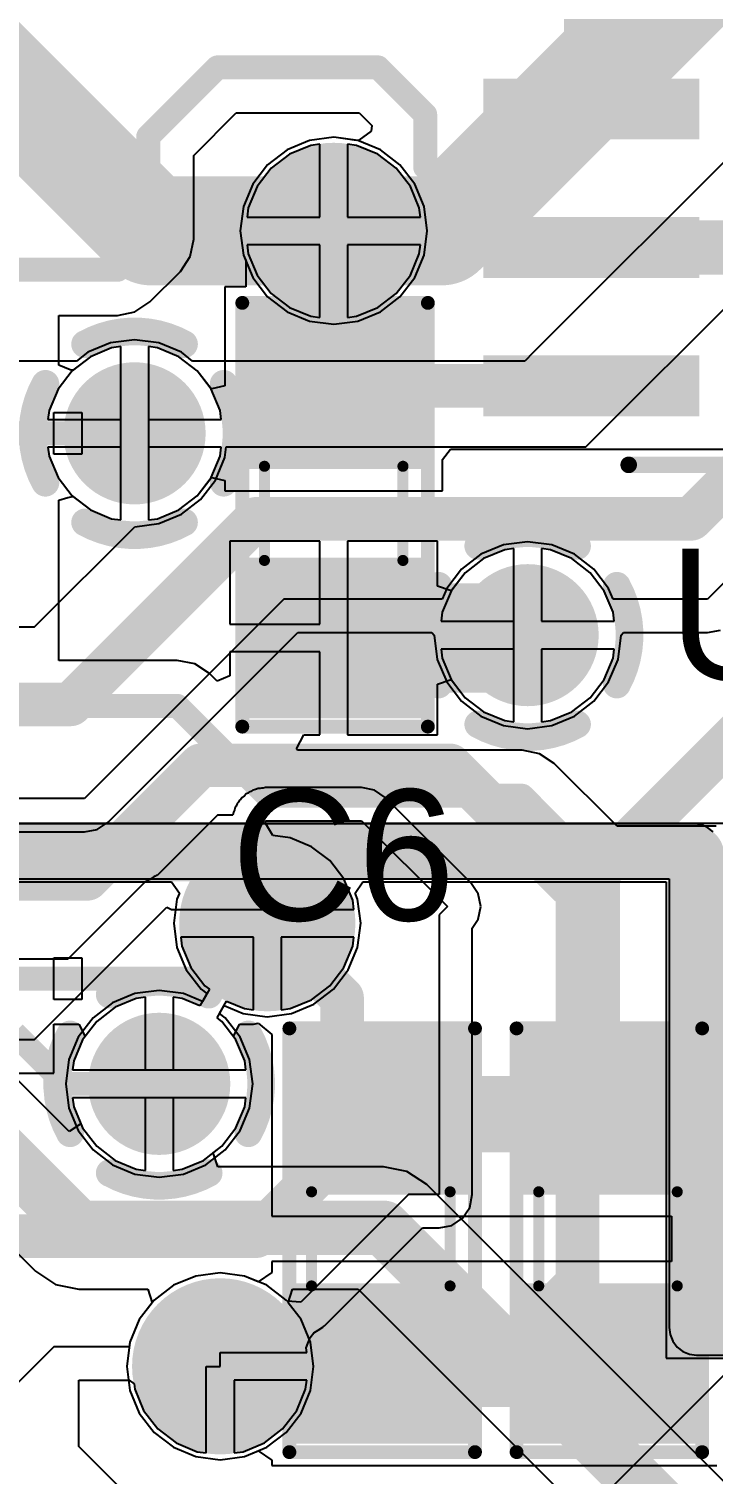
# Model space of a CAD drawing. Header units: millimetres. Extents: x -51 to 108, y 36 to 112.
# Drawn here: x 88.04 to 94.31, y 57.76 to 71.02 of the extents above; entities that cross this region are included whole.
import ezdxf

# ---------------------------------------------------------------- set-up
doc = ezdxf.new("R2010")
doc.units = ezdxf.units.MM
for name, color, linetype in [('BottomLayer', 5, 'Continuous'), ('BottomSolder', 6, 'Continuous'), ('InternalPlane1', 76, 'Continuous'), ('MidLayer1', 16, 'Continuous'), ('TopLayer', 1, 'Continuous'), ('TopOverlay', 2, 'Continuous'), ('TopSolder', 216, 'Continuous'), ('ViaHoleLayer', 16, 'Continuous')]:
    doc.layers.add(name, color=color, linetype=linetype)

# ---------------------------------------------------------------- blocks, each defined once
blk = doc.blocks.new('SM_0805_6')
at = {"layer": 'TopLayer'}
for points in [[(-1.778, -0.6985), (-0.508, -0.6985), (-1.778, 0.6985), (-0.508, 0.6985)], [(0.508, -0.6985), (1.778, -0.6985), (0.508, 0.6985), (1.778, 0.6985)]]:
    blk.add_solid(points, dxfattribs=at)
at = {"layer": 'TopOverlay'}
for points, const_width in [([(-1.9558, 0.8382), (1.9304, 0.8382)], 0.127), ([(-1.9558, 0.8382), (-1.9558, -0.8636)], 0.127), ([(1.9304, 0.8382), (1.9304, -0.8636)], 0.127), ([(-0.4318, 0.635), (0.4318, 0.635)], 0.1016), ([(-0.4318, -0.635), (0.4318, -0.635)], 0.1016), ([(-1.9558, -0.8636), (1.9304, -0.8636)], 0.127)]:
    blk.add_lwpolyline(points, dxfattribs=dict(at, const_width=const_width))
for points, const_width in [([(-1.98755, 0.8382, 1), (-1.92405, 0.8382, 1)], 0.0635), ([(-1.98755, 0.8382, 1), (-1.92405, 0.8382, 1)], 0.0635), ([(1.89865, 0.8382, 1), (1.96215, 0.8382, 1)], 0.0635), ([(1.89865, 0.8382, 1), (1.96215, 0.8382, 1)], 0.0635), ([(-0.4572, 0.635, 1), (-0.4064, 0.635, 1)], 0.0508), ([(0.4064, 0.635, 1), (0.4572, 0.635, 1)], 0.0508), ([(-0.4572, -0.635, 1), (-0.4064, -0.635, 1)], 0.0508), ([(0.4064, -0.635, 1), (0.4572, -0.635, 1)], 0.0508), ([(-1.98755, -0.8636, 1), (-1.92405, -0.8636, 1)], 0.0635), ([(-1.98755, -0.8636, 1), (-1.92405, -0.8636, 1)], 0.0635), ([(1.89865, -0.8636, 1), (1.96215, -0.8636, 1)], 0.0635), ([(1.89865, -0.8636, 1), (1.96215, -0.8636, 1)], 0.0635)]:
    blk.add_lwpolyline(points, format="xyb", close=True, dxfattribs=dict(at, const_width=const_width))
at = {"layer": 'TopSolder'}
for points in [[(-1.8796, -0.8001), (-0.4064, -0.8001), (-1.8796, 0.8001), (-0.4064, 0.8001)], [(0.4064, -0.8001), (1.8796, -0.8001), (0.4064, 0.8001), (1.8796, 0.8001)]]:
    blk.add_solid(points, dxfattribs=at)
blk = doc.blocks.new('SM_0805_12')
at = {"layer": 'TopLayer'}
for points in [[(-1.778, -0.6985), (-0.508, -0.6985), (-1.778, 0.6985), (-0.508, 0.6985)], [(0.508, -0.6985), (1.778, -0.6985), (0.508, 0.6985), (1.778, 0.6985)]]:
    blk.add_solid(points, dxfattribs=at)
at = {"layer": 'TopOverlay'}
for points, const_width in [([(-1.9558, 0.8382), (1.9304, 0.8382)], 0.127), ([(-1.9558, 0.8382), (-1.9558, -0.8636)], 0.127), ([(1.9304, 0.8382), (1.9304, -0.8636)], 0.127), ([(-0.4318, 0.635), (0.4318, 0.635)], 0.1016), ([(-0.4318, -0.635), (0.4318, -0.635)], 0.1016), ([(-1.9558, -0.8636), (1.9304, -0.8636)], 0.127)]:
    blk.add_lwpolyline(points, dxfattribs=dict(at, const_width=const_width))
for points, const_width in [([(-1.98755, 0.8382, 1), (-1.92405, 0.8382, 1)], 0.0635), ([(-1.98755, 0.8382, 1), (-1.92405, 0.8382, 1)], 0.0635), ([(1.89865, 0.8382, 1), (1.96215, 0.8382, 1)], 0.0635), ([(1.89865, 0.8382, 1), (1.96215, 0.8382, 1)], 0.0635), ([(-0.4572, 0.635, 1), (-0.4064, 0.635, 1)], 0.0508), ([(0.4064, 0.635, 1), (0.4572, 0.635, 1)], 0.0508), ([(-0.4572, -0.635, 1), (-0.4064, -0.635, 1)], 0.0508), ([(0.4064, -0.635, 1), (0.4572, -0.635, 1)], 0.0508), ([(-1.98755, -0.8636, 1), (-1.92405, -0.8636, 1)], 0.0635), ([(-1.98755, -0.8636, 1), (-1.92405, -0.8636, 1)], 0.0635), ([(1.89865, -0.8636, 1), (1.96215, -0.8636, 1)], 0.0635), ([(1.89865, -0.8636, 1), (1.96215, -0.8636, 1)], 0.0635)]:
    blk.add_lwpolyline(points, format="xyb", close=True, dxfattribs=dict(at, const_width=const_width))
at = {"layer": 'TopSolder'}
for points in [[(-1.8796, -0.8001), (-0.4064, -0.8001), (-1.8796, 0.8001), (-0.4064, 0.8001)], [(0.4064, -0.8001), (1.8796, -0.8001), (0.4064, 0.8001), (1.8796, 0.8001)]]:
    blk.add_solid(points, dxfattribs=at)
blk = doc.blocks.new('SM_0805_13')
at = {"layer": 'TopLayer'}
for points in [[(-1.778, -0.6985), (-0.508, -0.6985), (-1.778, 0.6985), (-0.508, 0.6985)], [(0.508, -0.6985), (1.778, -0.6985), (0.508, 0.6985), (1.778, 0.6985)]]:
    blk.add_solid(points, dxfattribs=at)
at = {"layer": 'TopOverlay'}
for points, const_width in [([(-1.9558, 0.8382), (1.9304, 0.8382)], 0.127), ([(-1.9558, 0.8382), (-1.9558, -0.8636)], 0.127), ([(1.9304, 0.8382), (1.9304, -0.8636)], 0.127), ([(-0.4318, 0.635), (0.4318, 0.635)], 0.1016), ([(-0.4318, -0.635), (0.4318, -0.635)], 0.1016), ([(-1.9558, -0.8636), (1.9304, -0.8636)], 0.127)]:
    blk.add_lwpolyline(points, dxfattribs=dict(at, const_width=const_width))
for points, const_width in [([(-1.98755, 0.8382, 1), (-1.92405, 0.8382, 1)], 0.0635), ([(-1.98755, 0.8382, 1), (-1.92405, 0.8382, 1)], 0.0635), ([(1.89865, 0.8382, 1), (1.96215, 0.8382, 1)], 0.0635), ([(1.89865, 0.8382, 1), (1.96215, 0.8382, 1)], 0.0635), ([(-0.4572, 0.635, 1), (-0.4064, 0.635, 1)], 0.0508), ([(0.4064, 0.635, 1), (0.4572, 0.635, 1)], 0.0508), ([(-0.4572, -0.635, 1), (-0.4064, -0.635, 1)], 0.0508), ([(0.4064, -0.635, 1), (0.4572, -0.635, 1)], 0.0508), ([(-1.98755, -0.8636, 1), (-1.92405, -0.8636, 1)], 0.0635), ([(-1.98755, -0.8636, 1), (-1.92405, -0.8636, 1)], 0.0635), ([(1.89865, -0.8636, 1), (1.96215, -0.8636, 1)], 0.0635), ([(1.89865, -0.8636, 1), (1.96215, -0.8636, 1)], 0.0635)]:
    blk.add_lwpolyline(points, format="xyb", close=True, dxfattribs=dict(at, const_width=const_width))
at = {"layer": 'TopSolder'}
for points in [[(-1.8796, -0.8001), (-0.4064, -0.8001), (-1.8796, 0.8001), (-0.4064, 0.8001)], [(0.4064, -0.8001), (1.8796, -0.8001), (0.4064, 0.8001), (1.8796, 0.8001)]]:
    blk.add_solid(points, dxfattribs=at)
blk = doc.blocks.new('PAG64_100')
at = {"layer": 'TopOverlay'}
for p, q in [((-1.94, 6.706), (-1.94, 6.96)), ((-1.94, 6.96), (-1.559, 6.96)), ((-1.559, 6.96), (-1.559, 6.706)), ((3.06, 6.706), (3.06, 6.96)), ((3.06, 6.96), (3.441, 6.96)), ((3.441, 6.96), (3.441, 6.706)), ((-1.559, 6.706), (-1.94, 6.706)), ((3.441, 6.706), (3.06, 6.706))]:
    blk.add_line(p, q, dxfattribs=at)
blk = doc.blocks.new('D8_101')
at = {"layer": 'TopLayer'}
for points in [[(-3.454, 1.626), (-1.473, 1.626), (-3.454, 2.184), (-1.473, 2.184)], [(1.473, 1.626), (3.454, 1.626), (1.473, 2.184), (3.454, 2.184)], [(-3.454, 0.356), (-1.473, 0.356), (-3.454, 0.914), (-1.473, 0.914)], [(1.473, 0.356), (3.454, 0.356), (1.473, 0.914), (3.454, 0.914)], [(-3.454, -0.914), (-1.473, -0.914), (-3.454, -0.356), (-1.473, -0.356)], [(1.473, -0.914), (3.454, -0.914), (1.473, -0.356), (3.454, -0.356)], [(-3.454, -2.184), (-1.473, -2.184), (-3.454, -1.626), (-1.473, -1.626)], [(1.473, -2.184), (3.454, -2.184), (1.473, -1.626), (3.454, -1.626)]]:
    blk.add_solid(points, dxfattribs=at)
at = {"layer": 'TopOverlay'}
for p, q in [((-3.035, 3.395), (-2.189, 2.548)), ((-3.035, 2.548), (-2.189, 3.395)), ((-2.612, 2.548), (-2.612, 3.395)), ((-3.035, 2.972), (-2.189, 2.972))]:
    blk.add_line(p, q, dxfattribs=at)
at = {"layer": 'TopOverlay', "const_width": 0.152}
for points in [[(-2.121, 2.629), (2.121, 2.629)], [(-2.121, -2.629), (2.121, -2.629)]]:
    blk.add_lwpolyline(points, dxfattribs=at)
at = {"layer": 'TopOverlay', "const_width": 0.0762}
for points in [[(-2.159, 2.629, 1), (-2.083, 2.629, 1)], [(2.083, 2.629, 1), (2.159, 2.629, 1)], [(-2.159, -2.629, 1), (-2.083, -2.629, 1)], [(2.083, -2.629, 1), (2.159, -2.629, 1)]]:
    blk.add_lwpolyline(points, format="xyb", close=True, dxfattribs=at)
at = {"layer": 'TopSolder'}
for points in [[(-3.454, 1.626), (-1.473, 1.626), (-3.454, 2.184), (-1.473, 2.184)], [(1.473, 1.626), (3.454, 1.626), (1.473, 2.184), (3.454, 2.184)], [(-3.454, 0.356), (-1.473, 0.356), (-3.454, 0.914), (-1.473, 0.914)], [(1.473, 0.356), (3.454, 0.356), (1.473, 0.914), (3.454, 0.914)], [(-3.454, -0.914), (-1.473, -0.914), (-3.454, -0.356), (-1.473, -0.356)], [(1.473, -0.914), (3.454, -0.914), (1.473, -0.356), (3.454, -0.356)], [(-3.454, -2.184), (-1.473, -2.184), (-3.454, -1.626), (-1.473, -1.626)], [(1.473, -2.184), (3.454, -2.184), (1.473, -1.626), (3.454, -1.626)]]:
    blk.add_solid(points, dxfattribs=at)

msp = doc.modelspace()

# ---------------------------------------------------------------- linework, layer by layer
at = {"layer": 'BottomLayer'}
for p, q in [((90.609, 69.992), (90.402, 69.907)), ((90.83, 70.022), (90.609, 69.992)), ((91.052, 69.992), (90.83, 70.022)), ((91.259, 69.907), (91.052, 69.992)), ((90.402, 69.907), (90.224, 69.77)), ((91.437, 69.77), (91.259, 69.907)), ((90.224, 69.77), (90.088, 69.593)), ((91.573, 69.593), (91.437, 69.77)), ((90.088, 69.593), (90.002, 69.386)), ((91.659, 69.386), (91.573, 69.593)), ((90.002, 69.386), (89.973, 69.164)), ((91.688, 69.164), (91.659, 69.386)), ((89.973, 69.164), (90.002, 68.942)), ((91.659, 68.942), (91.688, 69.164)), ((90.002, 68.942), (90.088, 68.736)), ((91.573, 68.736), (91.659, 68.942)), ((90.088, 68.736), (90.224, 68.558)), ((91.437, 68.558), (91.573, 68.736)), ((90.224, 68.558), (90.402, 68.422)), ((91.259, 68.422), (91.437, 68.558)), ((90.402, 68.422), (90.609, 68.336)), ((91.052, 68.336), (91.259, 68.422)), ((90.609, 68.336), (90.83, 68.307)), ((90.83, 68.307), (91.052, 68.336)), ((88.599, 68.01), (88.431, 67.881)), ((88.794, 68.091), (88.599, 68.01)), ((88.877, 68.102), (88.794, 68.091)), ((88.877, 67.434), (88.877, 68.102)), ((89.214, 68.091), (89.131, 68.102)), ((89.131, 68.102), (89.131, 67.434)), ((89.41, 68.01), (89.214, 68.091)), ((89.578, 67.881), (89.41, 68.01)), ((88.431, 67.881), (88.302, 67.713)), ((89.706, 67.713), (89.578, 67.881)), ((88.302, 67.713), (88.221, 67.517)), ((89.788, 67.517), (89.706, 67.713)), ((88.221, 67.517), (88.21, 67.434)), ((89.798, 67.434), (89.788, 67.517)), ((88.21, 67.434), (88.877, 67.434)), ((89.131, 67.434), (89.798, 67.434)), ((88.877, 67.18), (88.21, 67.18)), ((88.21, 67.18), (88.221, 67.098)), ((88.221, 67.098), (88.302, 66.902)), ((88.877, 66.513), (88.877, 67.18)), ((89.798, 67.18), (89.131, 67.18)), ((89.131, 67.18), (89.131, 66.513)), ((89.706, 66.902), (89.788, 67.098)), ((89.788, 67.098), (89.798, 67.18)), ((88.302, 66.902), (88.431, 66.734)), ((89.578, 66.734), (89.706, 66.902)), ((88.431, 66.734), (88.599, 66.605)), ((89.41, 66.605), (89.578, 66.734)), ((88.599, 66.605), (88.794, 66.524)), ((89.214, 66.524), (89.41, 66.605)), ((88.794, 66.524), (88.877, 66.513)), ((89.131, 66.513), (89.214, 66.524)), ((92.203, 66.158), (92.035, 66.029)), ((92.399, 66.239), (92.203, 66.158)), ((92.481, 66.25), (92.399, 66.239)), ((92.481, 65.583), (92.481, 66.25)), ((92.818, 66.239), (92.735, 66.25)), ((92.735, 66.25), (92.735, 65.583)), ((93.014, 66.158), (92.818, 66.239)), ((93.182, 66.029), (93.014, 66.158)), ((92.035, 66.029), (91.906, 65.861)), ((93.311, 65.861), (93.182, 66.029)), ((91.906, 65.861), (91.825, 65.666)), ((93.392, 65.666), (93.311, 65.861)), ((91.825, 65.666), (91.814, 65.583)), ((93.403, 65.583), (93.392, 65.666)), ((91.814, 65.583), (92.481, 65.583)), ((92.735, 65.583), (93.403, 65.583)), ((92.481, 65.329), (91.814, 65.329)), ((91.814, 65.329), (91.825, 65.246)), ((91.825, 65.246), (91.906, 65.05)), ((92.481, 64.662), (92.481, 65.329)), ((93.403, 65.329), (92.735, 65.329)), ((92.735, 65.329), (92.735, 64.662)), ((93.311, 65.05), (93.392, 65.246)), ((93.392, 65.246), (93.403, 65.329)), ((91.906, 65.05), (92.035, 64.882)), ((93.182, 64.882), (93.311, 65.05)), ((92.035, 64.882), (92.203, 64.754)), ((93.014, 64.754), (93.182, 64.882)), ((92.203, 64.754), (92.399, 64.672)), ((92.818, 64.672), (93.014, 64.754)), ((92.399, 64.672), (92.481, 64.662)), ((92.735, 64.662), (92.818, 64.672)), ((94.412, 63.729), (85.543, 63.729)), ((85.715, 63.195), (89.344, 63.195)), ((89.344, 63.195), (89.415, 63.09)), ((91.027, 63.09), (91.097, 63.195)), ((91.097, 63.195), (93.878, 63.195)), ((93.878, 63.195), (93.878, 58.826)), ((89.393, 63.036), (89.363, 62.814)), ((89.415, 63.09), (89.393, 63.036)), ((91.049, 63.036), (91.027, 63.09)), ((91.078, 62.814), (91.049, 63.036)), ((89.363, 62.814), (89.393, 62.592)), ((91.049, 62.592), (91.078, 62.814)), ((89.393, 62.592), (89.478, 62.386)), ((90.963, 62.386), (91.049, 62.592)), ((89.478, 62.386), (89.615, 62.208)), ((90.827, 62.208), (90.963, 62.386)), ((89.667, 62.168), (89.603, 62.057)), ((89.615, 62.208), (89.667, 62.168)), ((90.649, 62.072), (90.827, 62.208)), ((88.825, 62.043), (88.657, 61.914)), ((89.02, 62.124), (88.825, 62.043)), ((89.103, 62.135), (89.02, 62.124)), ((89.103, 61.468), (89.103, 62.135)), ((89.44, 62.124), (89.357, 62.135)), ((89.357, 62.135), (89.357, 61.468)), ((89.603, 62.057), (89.44, 62.124)), ((89.761, 61.947), (89.825, 62.058)), ((89.825, 62.058), (89.999, 61.986)), ((90.443, 61.986), (90.649, 62.072)), ((88.657, 61.914), (88.528, 61.746)), ((89.804, 61.914), (89.761, 61.947)), ((89.932, 61.746), (89.804, 61.914)), ((89.999, 61.986), (90.221, 61.957)), ((90.221, 61.957), (90.443, 61.986)), ((88.404, 60.903), (87.467, 61.84)), ((88.528, 61.746), (88.447, 61.551)), ((90.014, 61.551), (89.932, 61.746)), ((88.447, 61.551), (88.436, 61.468)), ((90.024, 61.468), (90.014, 61.551)), ((88.436, 61.468), (89.103, 61.468)), ((89.357, 61.468), (90.024, 61.468)), ((90.024, 61.214), (88.436, 61.214)), ((88.436, 61.214), (88.447, 61.131)), ((88.447, 61.131), (88.512, 60.975)), ((89.932, 60.936), (90.014, 61.131)), ((90.014, 61.131), (90.024, 61.214)), ((88.512, 60.975), (88.404, 60.903)), ((89.804, 60.768), (89.932, 60.936)), ((89.726, 60.708), (89.804, 60.768)), ((89.769, 60.581), (89.726, 60.708)), ((91.288, 60.581), (89.769, 60.581)), ((91.502, 60.538), (91.288, 60.581)), ((91.684, 60.417), (91.502, 60.538)), ((95.037, 57.064), (91.684, 60.417)), ((87.509, 60.212), (88.097, 59.624)), ((88.097, 59.624), (88.279, 59.502)), ((88.279, 59.502), (88.494, 59.459)), ((88.494, 59.459), (89.127, 59.459)), ((89.127, 59.459), (89.164, 59.332)), ((90.414, 59.332), (90.451, 59.459)), ((90.451, 59.459), (91.055, 59.459)), ((91.055, 59.459), (94.08, 56.435)), ((89.164, 59.332), (89.047, 59.179)), ((90.531, 59.179), (90.414, 59.332)), ((89.047, 59.179), (88.961, 58.972)), ((90.617, 58.972), (90.531, 59.179)), ((88.961, 58.972), (88.932, 58.75)), ((90.646, 58.75), (90.617, 58.972)), ((88.932, 58.75), (88.961, 58.528)), ((90.617, 58.528), (90.646, 58.75)), ((93.878, 58.826), (95.197, 58.826)), ((88.961, 58.528), (89.047, 58.322)), ((90.531, 58.322), (90.617, 58.528)), ((89.047, 58.322), (89.183, 58.144)), ((90.395, 58.144), (90.531, 58.322)), ((89.183, 58.144), (89.36, 58.008)), ((90.218, 58.008), (90.395, 58.144)), ((89.36, 58.008), (89.567, 57.922)), ((90.011, 57.922), (90.218, 58.008)), ((89.567, 57.922), (89.789, 57.893)), ((89.789, 57.893), (90.011, 57.922))]:
    msp.add_line(p, q, dxfattribs=at)
for points, const_width in [([(90.555, 69.164, 1), (91.105, 69.164, 1)], 0.55), ([(88.729, 67.307, 1), (89.279, 67.307, 1)], 0.55), ([(92.333, 65.456, 1), (92.883, 65.456, 1)], 0.55), ([(89.946, 62.814, 1), (90.496, 62.814, 1)], 0.55), ([(88.955, 61.341, 1), (89.505, 61.341, 1)], 0.55), ([(88.369, 60.02, 1), (88.619, 60.02, 1)], 0.25), ([(88.369, 60.02, 1), (88.619, 60.02, 1)], 0.25), ([(91.163, 60.02, 1), (91.413, 60.02, 1)], 0.25), ([(91.163, 60.02, 1), (91.413, 60.02, 1)], 0.25), ([(89.514, 58.75, 1), (90.064, 58.75, 1)], 0.55)]:
    msp.add_lwpolyline(points, format="xyb", close=True, dxfattribs=dict(at, const_width=const_width))
at = {"layer": 'BottomLayer', "const_width": 0.5}
for points in [[(87.07, 61.444), (88.494, 60.02)], [(88.494, 60.02), (91.288, 60.02)], [(91.288, 60.02), (94.64, 56.667)]]:
    msp.add_lwpolyline(points, dxfattribs=at)
at = {"layer": 'BottomSolder', "const_width": 0.652}
for points in [[(90.505, 69.164, 1), (91.156, 69.164, 1)], [(88.678, 67.307, 1), (89.33, 67.307, 1)], [(92.283, 65.456, 1), (92.934, 65.456, 1)], [(89.895, 62.814, 1), (90.547, 62.814, 1)], [(88.904, 61.341, 1), (89.556, 61.341, 1)], [(89.463, 58.75, 1), (90.115, 58.75, 1)]]:
    msp.add_lwpolyline(points, format="xyb", close=True, dxfattribs=at)
at = {"layer": 'InternalPlane1'}
for p, q in [((94.132, 63.727), (84.072, 63.727)), ((94.198, 63.718), (94.132, 63.727)), ((94.258, 63.693), (94.198, 63.718)), ((94.311, 63.653), (94.258, 63.693)), ((83.82, 63.222), (93.906, 63.222)), ((93.906, 63.222), (93.906, 59.106)), ((93.906, 59.106), (93.914, 59.041)), ((93.914, 59.041), (93.939, 58.98)), ((93.939, 58.98), (93.979, 58.927)), ((93.979, 58.927), (94.032, 58.887)), ((94.032, 58.887), (94.093, 58.862)), ((94.093, 58.862), (94.158, 58.854)), ((94.158, 58.854), (106.523, 58.854))]:
    msp.add_line(p, q, dxfattribs=at)
for points, const_width in [([(90.426, 69.164, 1), (91.234, 69.164, 1)], 0.808), ([(88.487, 68.125, 1), (88.614, 68.125, 1)], 0.127), ([(89.394, 68.125, 1), (89.521, 68.125, 1)], 0.127), ([(88.123, 67.761, 1), (88.25, 67.761, 1)], 0.127), ([(89.758, 67.761, 1), (89.885, 67.761, 1)], 0.127), ([(88.123, 66.854, 1), (88.25, 66.854, 1)], 0.127), ([(89.758, 66.854, 1), (89.885, 66.854, 1)], 0.127), ([(88.487, 66.49, 1), (88.614, 66.49, 1)], 0.127), ([(89.394, 66.49, 1), (89.521, 66.49, 1)], 0.127), ([(92.092, 66.274, 1), (92.219, 66.274, 1)], 0.127), ([(92.998, 66.274, 1), (93.125, 66.274, 1)], 0.127), ([(91.727, 65.909, 1), (91.854, 65.909, 1)], 0.127), ([(93.363, 65.909, 1), (93.49, 65.909, 1)], 0.127), ([(91.727, 65.003, 1), (91.854, 65.003, 1)], 0.127), ([(93.363, 65.003, 1), (93.49, 65.003, 1)], 0.127), ([(92.092, 64.638, 1), (92.219, 64.638, 1)], 0.127), ([(92.998, 64.638, 1), (93.125, 64.638, 1)], 0.127), ([(89.817, 62.814, 1), (90.625, 62.814, 1)], 0.808), ([(94.007, 63.475, 1), (94.257, 63.475, 1)], 0.25), ([(94.007, 63.475, 1), (94.257, 63.475, 1)], 0.25), ([(94.033, 63.449, 1), (94.283, 63.449, 1)], 0.25), ([(94.033, 63.449, 1), (94.283, 63.449, 1)], 0.25), ([(88.713, 62.159, 1), (88.84, 62.159, 1)], 0.127), ([(89.62, 62.159, 1), (89.747, 62.159, 1)], 0.127), ([(88.349, 61.794, 1), (88.476, 61.794, 1)], 0.127), ([(89.984, 61.794, 1), (90.111, 61.794, 1)], 0.127), ([(88.349, 60.888, 1), (88.476, 60.888, 1)], 0.127), ([(89.984, 60.888, 1), (90.111, 60.888, 1)], 0.127), ([(88.713, 60.523, 1), (88.84, 60.523, 1)], 0.127), ([(89.62, 60.523, 1), (89.747, 60.523, 1)], 0.127), ([(89.385, 58.75, 1), (90.193, 58.75, 1)], 0.808), ([(94.033, 59.106, 1), (94.283, 59.106, 1)], 0.25), ([(94.033, 59.106, 1), (94.283, 59.106, 1)], 0.25)]:
    msp.add_lwpolyline(points, format="xyb", close=True, dxfattribs=dict(at, const_width=const_width))
at = {"layer": 'InternalPlane1', "const_width": 0.254}
for points in [[(88.551, 68.125, -0.258618), (89.457, 68.125)], [(88.186, 66.854, -0.258618), (88.186, 67.761)], [(89.822, 67.761, -0.258618), (89.822, 66.854)], [(89.457, 66.49, -0.258618), (88.551, 66.49)], [(92.155, 66.274, -0.258618), (93.062, 66.274)], [(91.791, 65.003, -0.258618), (91.791, 65.909)], [(93.426, 65.909, -0.258618), (93.426, 65.003)], [(93.062, 64.638, -0.258618), (92.155, 64.638)], [(88.777, 62.159, -0.258618), (89.683, 62.159)], [(88.412, 60.888, -0.258618), (88.412, 61.794)], [(90.048, 61.794, -0.258618), (90.048, 60.888)], [(89.683, 60.523, -0.258618), (88.777, 60.523)]]:
    msp.add_lwpolyline(points, format="xyb", dxfattribs=at)
at = {"layer": 'InternalPlane1', "const_width": 0.5}
for points in [[(83.82, 63.475), (94.132, 63.475)], [(94.132, 63.475), (94.158, 63.449)], [(94.158, 59.106), (94.158, 63.449)], [(94.158, 59.106), (106.832, 59.106)]]:
    msp.add_lwpolyline(points, dxfattribs=at)
at = {"layer": 'MidLayer1'}
for p, q in [((100.791, 72.317), (94.259, 65.786)), ((96.139, 71.526), (92.659, 68.047)), ((93.142, 67.183), (95.95, 69.991)), ((90.425, 69.866), (90.257, 69.738)), ((90.621, 69.948), (90.425, 69.866)), ((90.703, 69.958), (90.621, 69.948)), ((90.703, 69.291), (90.703, 69.958)), ((91.04, 69.948), (90.957, 69.958)), ((90.957, 69.958), (90.957, 69.291)), ((91.236, 69.866), (91.04, 69.948)), ((91.404, 69.738), (91.236, 69.866)), ((90.257, 69.738), (90.128, 69.57)), ((91.533, 69.57), (91.404, 69.738)), ((90.128, 69.57), (90.047, 69.374)), ((91.614, 69.374), (91.533, 69.57)), ((90.047, 69.374), (90.036, 69.291)), ((91.625, 69.291), (91.614, 69.374)), ((90.036, 69.291), (90.703, 69.291)), ((90.957, 69.291), (91.625, 69.291)), ((90.703, 69.037), (90.036, 69.037)), ((90.036, 69.037), (90.047, 68.954)), ((90.047, 68.954), (90.128, 68.759)), ((90.703, 68.37), (90.703, 69.037)), ((91.625, 69.037), (90.957, 69.037)), ((90.957, 69.037), (90.957, 68.37)), ((91.533, 68.759), (91.614, 68.954)), ((91.614, 68.954), (91.625, 69.037)), ((90.128, 68.759), (90.257, 68.591)), ((91.404, 68.591), (91.533, 68.759)), ((90.257, 68.591), (90.425, 68.462)), ((91.236, 68.462), (91.404, 68.591)), ((90.425, 68.462), (90.621, 68.381)), ((91.04, 68.381), (91.236, 68.462)), ((90.621, 68.381), (90.703, 68.37)), ((90.957, 68.37), (91.04, 68.381)), ((88.782, 68.136), (88.576, 68.05)), ((89.004, 68.165), (88.782, 68.136)), ((89.226, 68.136), (89.004, 68.165)), ((89.433, 68.05), (89.226, 68.136)), ((88.576, 68.05), (88.472, 67.97)), ((89.536, 67.97), (89.433, 68.05)), ((92.659, 68.047), (92.583, 67.97)), ((88.472, 67.97), (87.427, 67.97)), ((92.583, 67.97), (89.536, 67.97)), ((89.747, 66.879), (89.832, 67.086)), ((89.832, 67.086), (89.845, 67.183)), ((89.845, 67.183), (93.142, 67.183)), ((89.61, 66.701), (89.747, 66.879)), ((89.433, 66.565), (89.61, 66.701)), ((89.226, 66.479), (89.433, 66.565)), ((88.087, 65.532), (89.005, 66.45)), ((89.005, 66.45), (89.226, 66.479)), ((92.387, 66.284), (92.18, 66.198)), ((92.608, 66.313), (92.387, 66.284)), ((92.83, 66.284), (92.608, 66.313)), ((93.037, 66.198), (92.83, 66.284)), ((92.18, 66.198), (92.002, 66.062)), ((93.215, 66.062), (93.037, 66.198)), ((92.002, 66.062), (91.866, 65.884)), ((93.351, 65.884), (93.215, 66.062)), ((91.866, 65.884), (91.825, 65.786)), ((93.392, 65.786), (93.351, 65.884)), ((90.373, 65.786), (90.043, 65.456)), ((91.825, 65.786), (90.373, 65.786)), ((94.259, 65.786), (93.392, 65.786)), ((85.776, 65.532), (88.087, 65.532)), ((90.259, 65.24), (90.5, 65.48)), ((90.5, 65.48), (91.73, 65.48)), ((91.73, 65.48), (91.751, 65.456)), ((93.466, 65.456), (93.487, 65.48)), ((93.487, 65.48), (94.259, 65.48)), ((94.259, 65.48), (94.376, 65.503)), ((90.043, 65.456), (88.544, 63.957)), ((91.751, 65.456), (91.78, 65.234)), ((93.437, 65.234), (93.466, 65.456)), ((88.761, 63.741), (90.259, 65.24)), ((90.259, 65.24), (90.259, 65.24)), ((91.78, 65.234), (91.866, 65.027)), ((93.351, 65.027), (93.437, 65.234)), ((91.866, 65.027), (92.002, 64.85)), ((93.215, 64.85), (93.351, 65.027)), ((92.002, 64.85), (92.18, 64.713)), ((93.037, 64.713), (93.215, 64.85)), ((92.18, 64.713), (92.387, 64.628)), ((92.83, 64.628), (93.037, 64.713)), ((92.387, 64.628), (92.608, 64.598)), ((92.608, 64.598), (92.83, 64.628)), ((90.07, 64.022), (90.055, 64.017)), ((90.089, 64.035), (90.07, 64.022)), ((90.114, 64.04), (90.089, 64.035)), ((90.137, 64.05), (90.114, 64.04)), ((90.157, 64.051), (90.137, 64.05)), ((90.168, 64.054), (90.157, 64.051)), ((90.182, 64.053), (90.168, 64.054)), ((90.206, 64.058), (90.182, 64.053)), ((91.086, 64.058), (90.206, 64.058)), ((91.203, 64.035), (91.086, 64.058)), ((91.086, 64.058), (91.086, 64.058)), ((91.302, 63.968), (91.203, 64.035)), ((88.544, 63.957), (85.298, 63.957)), ((89.937, 63.889), (89.924, 63.869)), ((89.946, 63.912), (89.937, 63.889)), ((89.947, 63.914), (89.946, 63.912)), ((89.957, 63.925), (89.947, 63.914)), ((89.964, 63.939), (89.957, 63.925)), ((89.978, 63.951), (89.964, 63.939)), ((89.99, 63.968), (89.978, 63.951)), ((90.011, 63.983), (89.99, 63.968)), ((90.028, 64.001), (90.011, 63.983)), ((90.045, 64.008), (90.028, 64.001)), ((90.055, 64.017), (90.045, 64.008)), ((92.088, 63.183), (91.302, 63.968)), ((89.764, 63.805), (89.211, 63.252)), ((89.905, 63.805), (89.764, 63.805)), ((89.909, 63.816), (89.905, 63.805)), ((89.911, 63.832), (89.909, 63.816)), ((89.92, 63.851), (89.911, 63.832)), ((89.924, 63.869), (89.92, 63.851)), ((85.691, 63.651), (88.544, 63.651)), ((88.544, 63.651), (88.661, 63.675)), ((88.544, 63.651), (88.544, 63.651)), ((88.661, 63.675), (88.761, 63.741)), ((90.205, 63.751), (90.206, 63.752)), ((90.208, 63.725), (90.205, 63.751)), ((90.206, 63.752), (91.086, 63.752)), ((90.273, 63.618), (90.208, 63.725)), ((91.086, 63.752), (91.872, 62.967)), ((90.431, 63.598), (90.273, 63.618)), ((90.626, 63.516), (90.431, 63.598)), ((90.794, 63.388), (90.626, 63.516)), ((90.923, 63.22), (90.794, 63.388)), ((89.184, 63.244), (89.143, 63.216)), ((89.194, 63.246), (89.184, 63.244)), ((89.203, 63.251), (89.194, 63.246)), ((89.211, 63.252), (89.203, 63.251)), ((89.085, 63.178), (88.391, 62.484)), ((89.093, 63.183), (89.085, 63.178)), ((89.099, 63.191), (89.093, 63.183)), ((89.143, 63.216), (89.099, 63.191)), ((91.004, 63.024), (90.923, 63.22)), ((92.154, 63.084), (92.088, 63.183)), ((92.088, 63.183), (92.088, 63.183)), ((88.087, 61.747), (89.301, 62.961)), ((89.301, 62.961), (89.342, 62.941)), ((91.015, 62.941), (91.004, 63.024)), ((91.872, 62.967), (91.796, 62.89)), ((92.178, 62.967), (92.154, 63.084)), ((92.154, 62.85), (92.178, 62.967)), ((89.342, 62.941), (91.015, 62.941)), ((91.796, 62.89), (91.796, 60.325)), ((92.101, 62.77), (92.154, 62.85)), ((92.101, 60.325), (92.101, 62.77)), ((90.094, 62.687), (89.427, 62.687)), ((89.427, 62.687), (89.437, 62.604)), ((89.437, 62.604), (89.519, 62.409)), ((90.094, 62.02), (90.094, 62.687)), ((91.015, 62.687), (90.348, 62.687)), ((90.348, 62.687), (90.348, 62.02)), ((90.923, 62.409), (91.004, 62.604)), ((91.004, 62.604), (91.015, 62.687)), ((88.391, 62.484), (85.431, 62.484)), ((89.519, 62.409), (89.647, 62.241)), ((90.794, 62.241), (90.923, 62.409)), ((89.008, 62.169), (88.802, 62.083)), ((89.23, 62.198), (89.008, 62.169)), ((89.452, 62.169), (89.23, 62.198)), ((89.626, 62.097), (89.452, 62.169)), ((89.69, 62.208), (89.626, 62.097)), ((89.647, 62.241), (89.69, 62.208)), ((90.626, 62.112), (90.794, 62.241)), ((88.802, 62.083), (88.624, 61.947)), ((89.784, 61.987), (89.848, 62.098)), ((89.848, 62.098), (90.011, 62.031)), ((90.431, 62.031), (90.626, 62.112)), ((88.624, 61.947), (88.488, 61.77)), ((89.836, 61.947), (89.784, 61.987)), ((89.973, 61.77), (89.836, 61.947)), ((90.011, 62.031), (90.094, 62.02)), ((90.348, 62.02), (90.431, 62.031)), ((88.488, 61.77), (88.402, 61.563)), ((90.058, 61.563), (89.973, 61.77)), ((85.501, 61.747), (88.087, 61.747)), ((88.402, 61.563), (88.373, 61.341)), ((90.088, 61.341), (90.058, 61.563)), ((88.373, 61.341), (88.402, 61.119)), ((90.058, 61.119), (90.088, 61.341)), ((88.402, 61.119), (88.488, 60.912)), ((89.973, 60.912), (90.058, 61.119)), ((88.488, 60.912), (88.624, 60.735)), ((89.836, 60.735), (89.973, 60.912)), ((88.624, 60.735), (88.802, 60.599)), ((89.659, 60.599), (89.836, 60.735)), ((88.802, 60.599), (89.008, 60.513)), ((89.452, 60.513), (89.659, 60.599)), ((89.008, 60.513), (89.23, 60.484)), ((89.23, 60.484), (89.452, 60.513)), ((91.516, 60.325), (90.529, 59.338)), ((91.796, 60.325), (91.516, 60.325)), ((92.078, 60.208), (92.101, 60.325)), ((92.012, 60.109), (92.078, 60.208)), ((91.913, 60.042), (92.012, 60.109)), ((90.746, 59.122), (91.643, 60.019)), ((91.643, 60.019), (91.796, 60.019)), ((91.796, 60.019), (91.913, 60.042)), ((89.567, 59.578), (89.36, 59.493)), ((89.789, 59.608), (89.567, 59.578)), ((90.011, 59.578), (89.789, 59.608)), ((90.218, 59.493), (90.011, 59.578)), ((89.36, 59.493), (89.183, 59.356)), ((90.395, 59.356), (90.218, 59.493)), ((89.183, 59.356), (89.047, 59.179)), ((90.403, 59.347), (90.395, 59.356)), ((90.529, 59.338), (90.403, 59.347)), ((89.047, 59.179), (88.961, 58.972)), ((90.731, 59.108), (90.737, 59.116)), ((90.737, 59.116), (90.746, 59.122)), ((90.577, 58.921), (90.614, 59.014)), ((90.614, 59.014), (90.647, 59.056)), ((90.647, 59.056), (90.688, 59.083)), ((90.688, 59.083), (90.731, 59.108)), ((88.265, 58.928), (87.935, 58.598)), ((88.955, 58.928), (88.265, 58.928)), ((88.961, 58.972), (88.955, 58.928)), ((89.789, 58.75), (89.789, 58.877)), ((89.789, 58.877), (90.583, 58.877)), ((90.583, 58.877), (90.577, 58.921)), ((89.662, 57.956), (89.662, 58.75)), ((89.662, 58.75), (89.789, 58.75)), ((88.494, 58.014), (88.494, 58.622)), ((88.494, 58.622), (88.955, 58.622)), ((88.955, 58.622), (88.999, 58.591)), ((88.999, 58.591), (89.006, 58.54)), ((90.583, 58.623), (89.916, 58.623)), ((89.916, 58.623), (89.916, 57.956)), ((90.572, 58.54), (90.583, 58.623)), ((94.437, 58.699), (93.726, 57.988)), ((89.006, 58.54), (89.087, 58.345)), ((90.491, 58.345), (90.572, 58.54)), ((89.087, 58.345), (89.216, 58.177)), ((90.362, 58.177), (90.491, 58.345)), ((89.216, 58.177), (89.384, 58.048)), ((90.194, 58.048), (90.362, 58.177)), ((89.027, 57.48), (88.494, 58.014)), ((89.384, 58.048), (89.579, 57.967)), ((89.579, 57.967), (89.662, 57.956)), ((89.916, 57.956), (89.999, 57.967)), ((89.999, 57.967), (90.194, 58.048)), ((93.726, 57.988), (93.218, 57.48))]:
    msp.add_line(p, q, dxfattribs=at)
for points, const_width in [([(81.737, 76.581), (89.154, 69.164)], 1), ([(94.107, 66.523), (100.813, 73.228)], 0.4), ([(93.066, 63.094), (102.997, 73.025)], 0.4), ([(91.821, 69.164), (94.361, 71.704)], 1), ([(89.154, 69.164), (90.83, 69.164)], 1), ([(90.83, 69.164), (91.821, 69.164)], 1), ([(88.417, 64.821), (90.119, 66.523)], 0.4), ([(90.119, 66.523), (94.107, 66.523)], 0.4), ([(84.455, 64.821), (88.417, 64.821)], 0.4), ([(88.57, 63.221), (89.611, 64.262)], 0.4), ([(89.611, 64.262), (91.897, 64.262)], 0.4), ([(91.897, 64.262), (93.066, 63.094)], 0.4), ([(84.861, 63.221), (88.57, 63.221)], 0.4), ([(93.066, 59.512), (93.066, 63.094)], 0.4), ([(90.221, 62.814), (90.907, 62.128)], 0.4), ([(90.907, 60.731), (90.907, 62.128)], 0.4), ([(90.119, 59.944), (90.907, 60.731)], 0.4), ([(86.563, 59.944), (90.119, 59.944)], 0.4), ([(92.304, 58.75), (93.066, 59.512)], 0.4), ([(89.789, 58.75), (92.304, 58.75)], 0.4)]:
    msp.add_lwpolyline(points, dxfattribs=dict(at, const_width=const_width))
for points, const_width in [([(88.904, 69.164, 1), (89.404, 69.164, 1)], 0.5), ([(88.904, 69.164, 1), (89.404, 69.164, 1)], 0.5), ([(90.555, 69.164, 1), (91.105, 69.164, 1)], 0.55), ([(90.58, 69.164, 1), (91.08, 69.164, 1)], 0.5), ([(90.58, 69.164, 1), (91.08, 69.164, 1)], 0.5), ([(91.571, 69.164, 1), (92.071, 69.164, 1)], 0.5), ([(91.571, 69.164, 1), (92.071, 69.164, 1)], 0.5), ([(88.729, 67.307, 1), (89.279, 67.307, 1)], 0.55), ([(90.019, 66.523, 1), (90.219, 66.523, 1)], 0.2), ([(90.019, 66.523, 1), (90.219, 66.523, 1)], 0.2), ([(94.007, 66.523, 1), (94.207, 66.523, 1)], 0.2), ([(94.007, 66.523, 1), (94.207, 66.523, 1)], 0.2), ([(92.333, 65.456, 1), (92.883, 65.456, 1)], 0.55), ([(88.317, 64.821, 1), (88.517, 64.821, 1)], 0.2), ([(88.317, 64.821, 1), (88.517, 64.821, 1)], 0.2), ([(89.511, 64.262, 1), (89.711, 64.262, 1)], 0.2), ([(89.511, 64.262, 1), (89.711, 64.262, 1)], 0.2), ([(91.797, 64.262, 1), (91.997, 64.262, 1)], 0.2), ([(91.797, 64.262, 1), (91.997, 64.262, 1)], 0.2), ([(88.47, 63.221, 1), (88.67, 63.221, 1)], 0.2), ([(88.47, 63.221, 1), (88.67, 63.221, 1)], 0.2), ([(89.946, 62.814, 1), (90.496, 62.814, 1)], 0.55), ([(92.966, 63.094, 1), (93.166, 63.094, 1)], 0.2), ([(92.966, 63.094, 1), (93.166, 63.094, 1)], 0.2), ([(92.966, 63.094, 1), (93.166, 63.094, 1)], 0.2), ([(90.121, 62.814, 1), (90.321, 62.814, 1)], 0.2), ([(90.807, 62.128, 1), (91.007, 62.128, 1)], 0.2), ([(90.807, 62.128, 1), (91.007, 62.128, 1)], 0.2), ([(88.955, 61.341, 1), (89.505, 61.341, 1)], 0.55), ([(90.807, 60.731, 1), (91.007, 60.731, 1)], 0.2), ([(90.807, 60.731, 1), (91.007, 60.731, 1)], 0.2), ([(90.019, 59.944, 1), (90.219, 59.944, 1)], 0.2), ([(90.019, 59.944, 1), (90.219, 59.944, 1)], 0.2), ([(92.966, 59.512, 1), (93.166, 59.512, 1)], 0.2), ([(92.966, 59.512, 1), (93.166, 59.512, 1)], 0.2), ([(89.514, 58.75, 1), (90.064, 58.75, 1)], 0.55), ([(89.689, 58.75, 1), (89.889, 58.75, 1)], 0.2), ([(92.204, 58.75, 1), (92.404, 58.75, 1)], 0.2), ([(92.204, 58.75, 1), (92.404, 58.75, 1)], 0.2)]:
    msp.add_lwpolyline(points, format="xyb", close=True, dxfattribs=dict(at, const_width=const_width))
at = {"layer": 'TopLayer'}
for p, q in [((89.547, 69.855), (89.937, 70.245)), ((89.937, 70.245), (91.064, 70.245)), ((91.064, 70.245), (91.179, 70.129)), ((91.179, 70.129), (91.174, 70.079)), ((90.609, 69.992), (90.402, 69.907)), ((90.83, 70.022), (90.609, 69.992)), ((91.039, 69.994), (90.83, 70.022)), ((91.059, 69.997), (91.039, 69.994)), ((91.174, 70.079), (91.059, 69.997)), ((89.547, 69.088), (89.547, 69.855)), ((90.402, 69.907), (90.224, 69.77)), ((90.224, 69.77), (90.088, 69.593)), ((90.088, 69.593), (90.002, 69.386)), ((90.002, 69.386), (89.973, 69.164)), ((89.515, 68.928), (89.547, 69.088)), ((89.973, 69.164), (90.002, 68.942)), ((89.424, 68.792), (89.515, 68.928)), ((90.002, 68.942), (90.023, 68.891)), ((89.144, 68.512), (89.424, 68.792)), ((90.023, 68.891), (90.023, 68.651)), ((90.023, 68.651), (89.832, 68.651)), ((89.832, 68.651), (89.832, 67.742)), ((88.848, 68.389), (89.008, 68.421)), ((89.008, 68.421), (89.144, 68.512)), ((88.311, 67.933), (88.311, 68.389)), ((88.311, 68.389), (88.848, 68.389)), ((88.599, 68.01), (88.438, 67.886)), ((88.794, 68.091), (88.599, 68.01)), ((88.877, 68.102), (88.794, 68.091)), ((88.877, 67.307), (88.877, 68.102)), ((89.214, 68.091), (89.131, 68.102)), ((89.131, 68.102), (89.131, 67.307)), ((89.41, 68.01), (89.214, 68.091)), ((89.578, 67.881), (89.41, 68.01)), ((88.415, 67.888), (88.311, 67.933)), ((88.438, 67.886), (88.415, 67.888)), ((89.705, 67.715), (89.578, 67.881)), ((89.832, 67.742), (89.712, 67.714)), ((89.712, 67.714), (89.705, 67.715)), ((88.877, 66.513), (88.877, 67.307)), ((89.131, 67.307), (89.131, 66.513)), ((91.829, 67.066), (91.902, 67.162)), ((91.902, 67.162), (94.483, 67.162)), ((91.829, 66.781), (91.829, 67.066)), ((89.578, 66.734), (89.705, 66.9)), ((89.705, 66.9), (89.712, 66.901)), ((89.712, 66.901), (89.832, 66.873)), ((89.832, 66.873), (89.832, 66.781)), ((88.311, 66.693), (88.391, 66.72)), ((88.311, 65.225), (88.311, 66.693)), ((88.391, 66.72), (88.438, 66.728)), ((88.438, 66.728), (88.599, 66.605)), ((89.41, 66.605), (89.578, 66.734)), ((89.832, 66.781), (91.829, 66.781)), ((88.599, 66.605), (88.794, 66.524)), ((89.214, 66.524), (89.41, 66.605)), ((88.794, 66.524), (88.877, 66.513)), ((89.131, 66.513), (89.214, 66.524)), ((90.703, 66.319), (89.878, 66.319)), ((89.878, 66.319), (89.878, 65.557)), ((90.703, 65.557), (90.703, 66.319)), ((91.783, 66.319), (90.957, 66.319)), ((90.957, 66.319), (90.957, 65.43)), ((91.783, 65.904), (91.783, 66.319)), ((92.203, 66.158), (92.035, 66.029)), ((92.399, 66.239), (92.203, 66.158)), ((92.481, 66.25), (92.399, 66.239)), ((92.481, 65.456), (92.481, 66.25)), ((92.818, 66.239), (92.735, 66.25)), ((92.735, 66.25), (92.735, 65.583)), ((93.014, 66.158), (92.818, 66.239)), ((93.182, 66.029), (93.014, 66.158)), ((92.035, 66.029), (91.91, 65.866)), ((93.311, 65.861), (93.182, 66.029)), ((91.897, 65.865), (91.783, 65.904)), ((91.91, 65.866), (91.897, 65.865)), ((93.392, 65.666), (93.311, 65.861)), ((93.403, 65.583), (93.392, 65.666)), ((89.878, 65.557), (90.703, 65.557)), ((92.735, 65.583), (93.403, 65.583)), ((90.957, 65.43), (90.957, 64.541)), ((92.481, 64.662), (92.481, 65.456)), ((89.396, 65.225), (88.311, 65.225)), ((89.556, 65.194), (89.396, 65.225)), ((90.703, 65.303), (89.878, 65.303)), ((89.878, 65.303), (89.878, 65.083)), ((90.703, 64.541), (90.703, 65.303)), ((93.403, 65.329), (92.735, 65.329)), ((92.735, 65.329), (92.735, 64.662)), ((93.311, 65.05), (93.392, 65.246)), ((93.392, 65.246), (93.403, 65.329)), ((89.692, 65.103), (89.556, 65.194)), ((89.761, 65.034), (89.692, 65.103)), ((89.878, 65.083), (89.761, 65.034)), ((91.783, 65.008), (91.897, 65.047)), ((91.783, 64.541), (91.783, 65.008)), ((91.897, 65.047), (91.91, 65.045)), ((91.91, 65.045), (92.035, 64.882)), ((93.182, 64.882), (93.311, 65.05)), ((92.035, 64.882), (92.203, 64.754)), ((93.014, 64.754), (93.182, 64.882)), ((92.203, 64.754), (92.399, 64.672)), ((92.818, 64.672), (93.014, 64.754)), ((92.399, 64.672), (92.481, 64.662)), ((92.735, 64.662), (92.818, 64.672)), ((90.489, 64.414), (90.557, 64.541)), ((90.557, 64.541), (90.703, 64.541)), ((90.957, 64.541), (91.783, 64.541)), ((90.498, 64.401), (90.489, 64.414)), ((92.558, 64.401), (90.498, 64.401)), ((92.718, 64.369), (92.558, 64.401)), ((92.853, 64.278), (92.718, 64.369)), ((93.428, 63.703), (92.853, 64.278)), ((94.336, 63.703), (93.428, 63.703)), ((88.265, 61.439), (88.265, 61.889)), ((88.265, 61.889), (88.494, 61.889)), ((88.494, 61.889), (88.55, 61.775)), ((88.55, 61.775), (88.528, 61.746)), ((89.91, 61.775), (89.966, 61.889)), ((89.932, 61.746), (89.91, 61.775)), ((89.966, 61.889), (90.095, 61.889)), ((90.095, 61.889), (90.137, 61.898)), ((90.137, 61.898), (90.264, 61.793)), ((90.264, 61.793), (90.264, 60.127)), ((88.528, 61.746), (88.447, 61.551)), ((90.014, 61.551), (89.932, 61.746)), ((88.447, 61.551), (88.436, 61.468)), ((90.024, 61.468), (90.014, 61.551)), ((87.306, 61.439), (88.265, 61.439)), ((88.436, 61.468), (90.024, 61.468)), ((89.103, 61.214), (88.436, 61.214)), ((88.436, 61.214), (88.447, 61.131)), ((88.447, 61.131), (88.528, 60.936)), ((89.103, 60.547), (89.103, 61.214)), ((90.024, 61.214), (89.357, 61.214)), ((89.357, 61.214), (89.357, 60.547)), ((89.932, 60.936), (90.014, 61.131)), ((90.014, 61.131), (90.024, 61.214)), ((88.528, 60.936), (88.657, 60.768)), ((89.804, 60.768), (89.932, 60.936)), ((88.657, 60.768), (88.825, 60.639)), ((89.636, 60.639), (89.804, 60.768)), ((88.825, 60.639), (89.02, 60.558)), ((89.44, 60.558), (89.636, 60.639)), ((89.02, 60.558), (89.103, 60.547)), ((89.357, 60.547), (89.44, 60.558)), ((90.264, 60.127), (92.261, 60.127)), ((92.261, 60.127), (92.261, 60.127)), ((92.261, 60.127), (92.347, 60.127)), ((92.347, 60.127), (92.347, 60.127)), ((92.347, 60.127), (93.929, 60.127)), ((93.929, 60.127), (93.929, 59.711)), ((92.261, 59.711), (90.264, 59.711)), ((90.264, 59.711), (90.264, 59.611)), ((92.347, 59.711), (92.261, 59.711)), ((92.261, 59.711), (92.261, 59.711)), ((93.929, 59.711), (92.347, 59.711)), ((92.347, 59.711), (92.347, 59.711)), ((89.567, 59.578), (89.36, 59.493)), ((89.789, 59.608), (89.567, 59.578)), ((90.011, 59.578), (89.789, 59.608)), ((90.137, 59.526), (90.011, 59.578)), ((90.264, 59.611), (90.137, 59.526)), ((89.36, 59.493), (89.183, 59.356)), ((89.183, 59.356), (89.047, 59.179)), ((89.047, 59.179), (88.961, 58.972)), ((88.961, 58.972), (88.932, 58.75)), ((88.932, 58.75), (88.961, 58.528)), ((88.961, 58.528), (89.047, 58.322)), ((89.047, 58.322), (89.183, 58.144)), ((89.183, 58.144), (89.36, 58.008)), ((89.36, 58.008), (89.567, 57.922)), ((90.011, 57.922), (90.137, 57.974)), ((90.137, 57.974), (90.264, 57.889)), ((89.567, 57.922), (89.789, 57.893)), ((89.789, 57.893), (90.011, 57.922)), ((90.264, 57.889), (90.264, 57.841)), ((90.264, 57.841), (92.261, 57.841)), ((92.261, 57.841), (92.261, 57.841)), ((92.261, 57.841), (92.347, 57.841)), ((92.347, 57.841), (92.347, 57.841)), ((92.347, 57.841), (94.343, 57.841))]:
    msp.add_line(p, q, dxfattribs=at)
for points, const_width in [([(93.193, 70.282), (93.193, 71.552)], 0.5), ([(89.129, 70.028), (89.764, 70.663)], 0.22), ([(89.764, 70.663), (91.237, 70.663)], 0.22), ([(91.237, 70.663), (91.669, 70.231)], 0.22), ([(91.669, 69.748), (91.669, 70.231)], 0.22), ([(89.129, 69.088), (89.129, 70.028)], 0.22), ([(91.669, 69.748), (92.405, 69.012)], 0.22), ([(90.83, 67.716), (90.83, 69.164)], 1), ([(88.848, 68.807), (89.129, 69.088)], 0.22), ([(93.193, 69.012), (95.021, 69.012)], 0.5), ([(92.405, 69.012), (93.193, 69.012)], 0.22), ([(87.179, 68.807), (88.848, 68.807)], 0.22), ([(90.83, 67.716), (90.856, 67.742)], 0.4), ([(90.856, 67.742), (93.193, 67.742)], 0.4), ([(87.179, 67.307), (89.004, 67.307)], 0.22), ([(89.004, 67.307), (89.078, 67.234)], 0.22), ([(90.83, 65.43), (92.608, 65.43)], 1), ([(92.583, 65.481), (92.608, 65.456)], 1), ([(92.608, 65.43), (92.608, 65.456)], 1), ([(87.179, 64.807), (89.396, 64.807)], 0.22), ([(89.396, 64.807), (90.221, 63.983)], 0.22), ([(90.221, 63.983), (92.558, 63.983)], 0.22), ([(92.558, 63.983), (93.345, 63.195)], 0.22), ([(87.179, 63.307), (89.931, 63.307)], 0.22), ([(93.345, 61.062), (93.345, 63.195)], 0.22), ([(87.179, 62.307), (90.095, 62.307)], 0.22), ([(87.9, 61.807), (88.367, 61.341)], 0.22), ([(88.367, 61.341), (89.23, 61.341)], 0.22), ([(89.23, 61.341), (89.256, 61.366)], 0.22), ([(91.262, 61.062), (93.345, 61.062)], 0.7), ([(89.789, 58.75), (89.814, 58.776)], 0.8), ([(89.814, 58.776), (91.262, 58.776)], 0.8), ([(91.262, 58.776), (93.345, 58.776)], 0.8)]:
    msp.add_lwpolyline(points, dxfattribs=dict(at, const_width=const_width))
for points, const_width in [([(89.709, 70.663, 1), (89.819, 70.663, 1)], 0.11), ([(89.709, 70.663, 1), (89.819, 70.663, 1)], 0.11), ([(91.182, 70.663, 1), (91.292, 70.663, 1)], 0.11), ([(91.182, 70.663, 1), (91.292, 70.663, 1)], 0.11), ([(93.068, 70.282, 1), (93.318, 70.282, 1)], 0.25), ([(91.614, 70.231, 1), (91.724, 70.231, 1)], 0.11), ([(91.614, 70.231, 1), (91.724, 70.231, 1)], 0.11), ([(89.074, 70.028, 1), (89.184, 70.028, 1)], 0.11), ([(89.074, 70.028, 1), (89.184, 70.028, 1)], 0.11), ([(91.614, 69.748, 1), (91.724, 69.748, 1)], 0.11), ([(91.614, 69.748, 1), (91.724, 69.748, 1)], 0.11), ([(90.555, 69.164, 1), (91.105, 69.164, 1)], 0.55), ([(90.58, 69.164, 1), (91.08, 69.164, 1)], 0.5), ([(89.074, 69.088, 1), (89.184, 69.088, 1)], 0.11), ([(89.074, 69.088, 1), (89.184, 69.088, 1)], 0.11), ([(93.068, 69.012, 1), (93.318, 69.012, 1)], 0.25), ([(92.35, 69.012, 1), (92.46, 69.012, 1)], 0.11), ([(92.35, 69.012, 1), (92.46, 69.012, 1)], 0.11), ([(93.138, 69.012, 1), (93.248, 69.012, 1)], 0.11), ([(88.793, 68.807, 1), (88.903, 68.807, 1)], 0.11), ([(88.793, 68.807, 1), (88.903, 68.807, 1)], 0.11), ([(90.58, 67.716, 1), (91.08, 67.716, 1)], 0.5), ([(90.73, 67.716, 1), (90.93, 67.716, 1)], 0.2), ([(90.756, 67.742, 1), (90.956, 67.742, 1)], 0.2), ([(90.756, 67.742, 1), (90.956, 67.742, 1)], 0.2), ([(93.093, 67.742, 1), (93.293, 67.742, 1)], 0.2), ([(88.729, 67.307, 1), (89.279, 67.307, 1)], 0.55), ([(88.949, 67.307, 1), (89.059, 67.307, 1)], 0.11), ([(88.949, 67.307, 1), (89.059, 67.307, 1)], 0.11), ([(89.023, 67.234, 1), (89.133, 67.234, 1)], 0.11), ([(90.58, 65.43, 1), (91.08, 65.43, 1)], 0.5), ([(92.333, 65.456, 1), (92.883, 65.456, 1)], 0.55), ([(92.333, 65.481, 1), (92.833, 65.481, 1)], 0.5), ([(92.358, 65.456, 1), (92.858, 65.456, 1)], 0.5), ([(92.358, 65.456, 1), (92.858, 65.456, 1)], 0.5), ([(92.358, 65.43, 1), (92.858, 65.43, 1)], 0.5), ([(92.358, 65.43, 1), (92.858, 65.43, 1)], 0.5), ([(89.341, 64.807, 1), (89.451, 64.807, 1)], 0.11), ([(89.341, 64.807, 1), (89.451, 64.807, 1)], 0.11), ([(90.166, 63.983, 1), (90.276, 63.983, 1)], 0.11), ([(90.166, 63.983, 1), (90.276, 63.983, 1)], 0.11), ([(92.503, 63.983, 1), (92.613, 63.983, 1)], 0.11), ([(92.503, 63.983, 1), (92.613, 63.983, 1)], 0.11), ([(89.946, 62.814, 1), (90.496, 62.814, 1)], 0.55), ([(89.876, 63.307, 1), (89.986, 63.307, 1)], 0.11), ([(93.29, 63.195, 1), (93.4, 63.195, 1)], 0.11), ([(93.29, 63.195, 1), (93.4, 63.195, 1)], 0.11), ([(90.04, 62.307, 1), (90.15, 62.307, 1)], 0.11), ([(88.955, 61.341, 1), (89.505, 61.341, 1)], 0.55), ([(88.312, 61.341, 1), (88.422, 61.341, 1)], 0.11), ([(88.312, 61.341, 1), (88.422, 61.341, 1)], 0.11), ([(89.175, 61.341, 1), (89.285, 61.341, 1)], 0.11), ([(89.175, 61.341, 1), (89.285, 61.341, 1)], 0.11), ([(89.201, 61.366, 1), (89.311, 61.366, 1)], 0.11), ([(91.087, 61.062, 1), (91.437, 61.062, 1)], 0.35), ([(93.17, 61.062, 1), (93.52, 61.062, 1)], 0.35), ([(93.29, 61.062, 1), (93.4, 61.062, 1)], 0.11), ([(89.514, 58.75, 1), (90.064, 58.75, 1)], 0.55), ([(89.589, 58.75, 1), (89.989, 58.75, 1)], 0.4), ([(89.614, 58.776, 1), (90.014, 58.776, 1)], 0.4), ([(89.614, 58.776, 1), (90.014, 58.776, 1)], 0.4), ([(91.062, 58.776, 1), (91.462, 58.776, 1)], 0.4), ([(91.062, 58.776, 1), (91.462, 58.776, 1)], 0.4), ([(93.145, 58.776, 1), (93.545, 58.776, 1)], 0.4)]:
    msp.add_lwpolyline(points, format="xyb", close=True, dxfattribs=dict(at, const_width=const_width))
at = {"layer": 'TopSolder', "const_width": 0.652}
for points in [[(90.505, 69.164, 1), (91.156, 69.164, 1)], [(88.678, 67.307, 1), (89.33, 67.307, 1)], [(92.283, 65.456, 1), (92.934, 65.456, 1)], [(89.895, 62.814, 1), (90.547, 62.814, 1)], [(88.904, 61.341, 1), (89.556, 61.341, 1)], [(89.463, 58.75, 1), (90.115, 58.75, 1)]]:
    msp.add_lwpolyline(points, format="xyb", close=True, dxfattribs=at)
at = {"layer": 'ViaHoleLayer', "const_width": 0.3}
for points in [[(90.68, 69.164, 1), (90.98, 69.164, 1)], [(88.854, 67.307, 1), (89.154, 67.307, 1)], [(92.458, 65.456, 1), (92.758, 65.456, 1)], [(90.071, 62.814, 1), (90.371, 62.814, 1)], [(89.08, 61.341, 1), (89.38, 61.341, 1)], [(89.639, 58.75, 1), (89.939, 58.75, 1)]]:
    msp.add_lwpolyline(points, format="xyb", close=True, dxfattribs=at)

# ---------------------------------------------------------------- block references
for name, p, rotation in [('D8_101', (95.656, 69.647), 360), ('PAG64_100', (81.559, 65.557), 270), ('SM_0805_6', (90.83, 66.573), 90), ('SM_0805_12', (91.262, 59.919), 90), ('SM_0805_13', (93.345, 59.919), 90)]:
    msp.add_blockref(name, p, dxfattribs=dict(rotation=rotation))

# ---------------------------------------------------------------- texts
at = {"layer": 'TopOverlay'}
for s, p in [('U2', (93.904, 65.049)), ('C6', (89.891, 62.84))]:
    msp.add_text(s, height=1.2, dxfattribs=at).set_placement(p)

doc.saveas('drawing.dxf')
